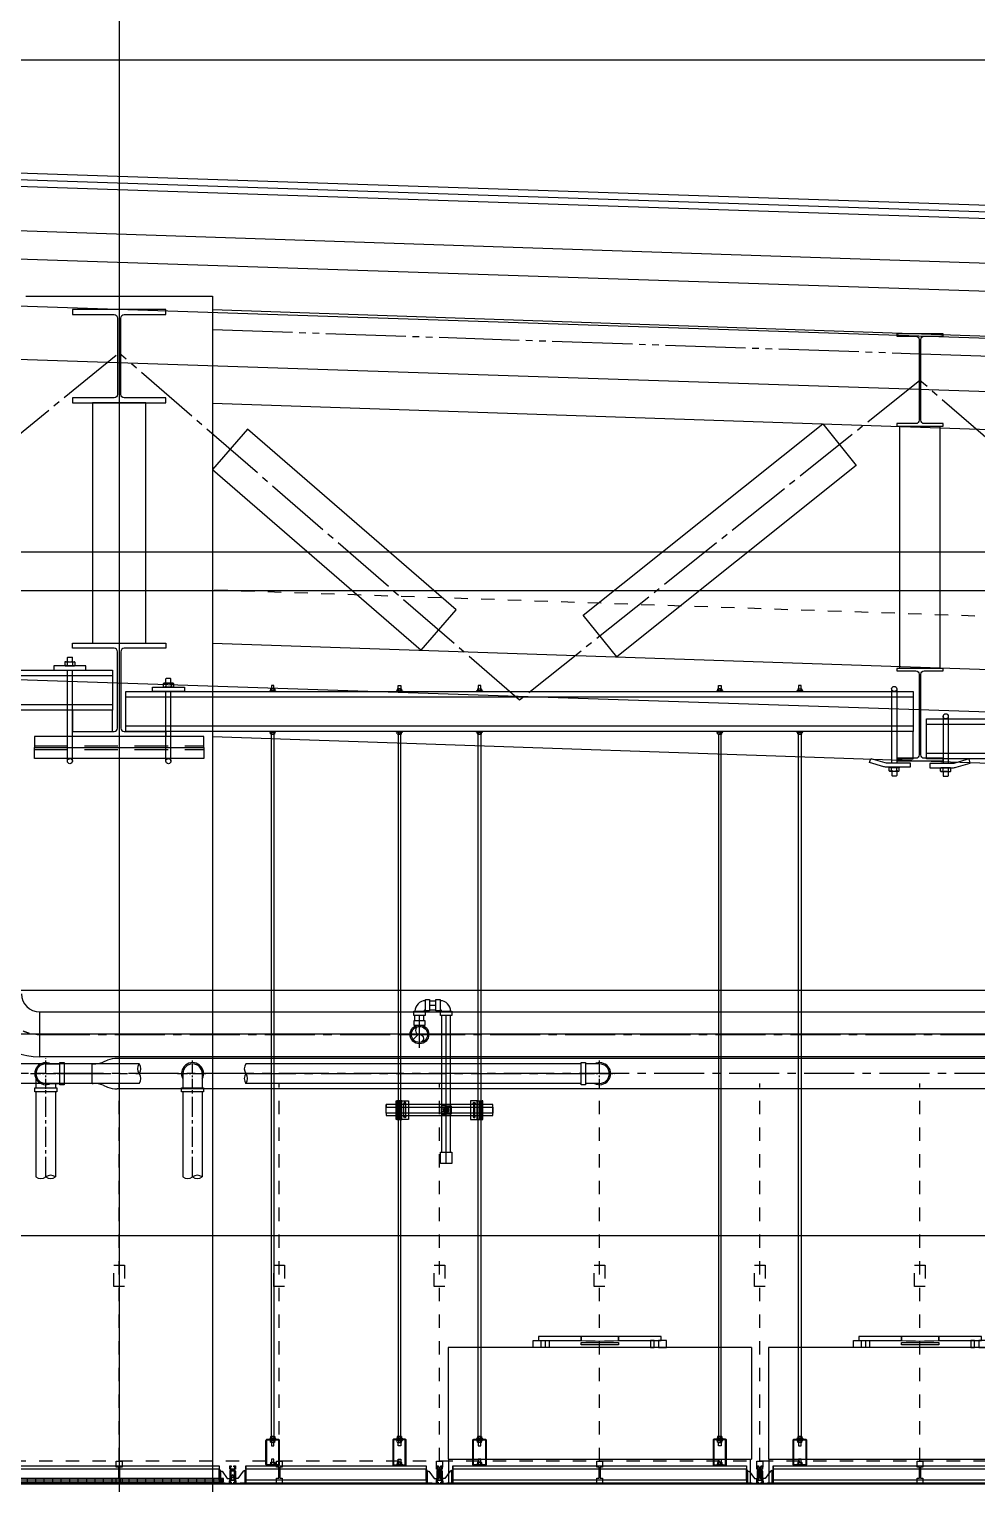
# Model space of a CAD drawing. Header units: millimetres. Extents: x -192235 to 515711, y 45168 to 947868.
# Drawn here: x 159663 to 163213, y 471200 to 476651 of the extents above; entities that cross this region are included whole.
import ezdxf

# ---------------------------------------------------------------- set-up
doc = ezdxf.new("R2010")
doc.units = ezdxf.units.MM
doc.header["$LTSCALE"] = 1000
doc.header["$PDMODE"] = 1
for name, pattern in [('CENTER2', [1.125, 0.75, -0.125, 0.125, -0.125]), ('HIDDEN', [0.375, 0.25, -0.125]), ('HIDDEN2', [4.7625, 3.175, -1.5875]), ('TPH12-SEC-@20-1$0$CENTERK0', [0.65, 0.5, -0.05, 0.05, -0.05]), ('TPH12-SEC-@20-1$0$CENTERK5', [6.916, 6.667, -0.083, 0.083, -0.083]), ('TPH12-SEC-@20-1$0$DOTK1', [0.1, 0.05, -0.05]), ('TPH12-SEC-@20-1$0$PHANTOMK1', [1.415, 1, -0.083, 0.083, -0.083, 0.083, -0.083]), ('YCD-Xfa-Sec-24$0$HIDDEN', [0.375, 0.25, -0.125]), ('YCD-Xfa-Sec-24$0$HIDDEN2', [0.1875, 0.125, -0.0625])]:
    doc.linetypes.add(name, pattern=pattern)
for name, color, linetype in [('FS-LINE', 10, 'Continuous'), ('TPH12-SEC-@20-1$0$$FFU', 252, 'TPH12-SEC-@20-1$0$DOTK1'), ('TPH12-SEC-@20-1$0$H-SIN', 252, 'TPH12-SEC-@20-1$0$CENTERK5'), ('TPH12-SEC-@20-1$0$MEJI', 252, 'Continuous'), ('TPH12-SEC-@20-1$0$SIAGE1', 252, 'Continuous'), ('TPH12-SEC-@20-1$0$STEEL2', 252, 'Continuous'), ('TPH12-SEC-@20-1$0$STEEL3', 252, 'Continuous'), ('TPH12-SEC-@20-1$0$SUGATA3', 252, 'Continuous'), ('YCD-Xfa-Sec-24$0$A-C-Ceil-Hand_3-8', 2, 'Continuous'), ('YCD-Xfa-Sec-24$0$A-C-Ceiling Grid', 15, 'Continuous'), ('YCD-Xfa-Sec-24$0$C-R-EQ', 150, 'Continuous'), ('YCD-Xfa-Sec-24$0$Ceil-Sup-150', 3, 'Continuous'), ('YCD-Xfa-Sec-24$0$Ceil-Sup-P1001', 3, 'Continuous'), ('YCD-Xfa-Sec-24$0$FFU', 145, 'Continuous'), ('YFM1P-短$0$M-FOUN', 252, 'Continuous')]:
    doc.layers.add(name, color=color, linetype=linetype)

# ---------------------------------------------------------------- blocks, each defined once
blk = doc.blocks.new('TPH12-SEC-@20-1')
at = {"layer": 'DEFPOINTS'}
for p, q in [((190000, 474600), (145000, 476100)), ((190000, 474400), (145000, 475900)), ((190000, 473200), (145000, 474700))]:
    blk.add_line(p, q, dxfattribs=at)
at = {"layer": 'TPH12-SEC-@20-1$0$$FFU'}
for p, q in [((160356.8, 474550.1), (189656.8, 473550.1)), ((160000, 471285), (160000, 472700)), ((160600, 471285), (160600, 472700)), ((161200, 471285), (161200, 472700)), ((161800, 471285), (161800, 472700)), ((162400, 471285), (162400, 472700)), ((163000, 471285), (163000, 472700)), ((189650, 471285), (100350, 471285)), ((189650, 471200), (100350, 471200))]:
    blk.add_line(p, q, dxfattribs=at)
for points in [[(159980, 471940), (159980, 472020), (159980, 472020), (160020, 472020), (160020, 471940)], [(160580, 471940), (160580, 472020), (160580, 472020), (160620, 472020), (160620, 471940)], [(161180, 471940), (161180, 472020), (161180, 472020), (161220, 472020), (161220, 471940)], [(161780, 471940), (161780, 472020), (161780, 472020), (161820, 472020), (161820, 471940)], [(162380, 471940), (162380, 472020), (162380, 472020), (162420, 472020), (162420, 471940)], [(162980, 471940), (162980, 472020), (162980, 472020), (163020, 472020), (163020, 471940)], [(160011, 471203), (160032.5, 471203), (160032.5, 471200), (159967.5, 471200), (159967.5, 471203), (159989, 471203), (159989, 471222), (159998.5, 471222), (159998.5, 471263), (159989, 471263), (159989, 471285), (160011, 471285), (160011, 471263), (160001.5, 471263), (160001.5, 471222), (160011, 471222)], [(160611, 471203), (160632.5, 471203), (160632.5, 471200), (160567.5, 471200), (160567.5, 471203), (160589, 471203), (160589, 471222), (160598.5, 471222), (160598.5, 471263), (160589, 471263), (160589, 471285), (160611, 471285), (160611, 471263), (160601.5, 471263), (160601.5, 471222), (160611, 471222)], [(161211, 471203), (161232.5, 471203), (161232.5, 471200), (161167.5, 471200), (161167.5, 471203), (161189, 471203), (161189, 471222), (161198.5, 471222), (161198.5, 471263), (161189, 471263), (161189, 471285), (161211, 471285), (161211, 471263), (161201.5, 471263), (161201.5, 471222), (161211, 471222)], [(161811, 471203), (161832.5, 471203), (161832.5, 471200), (161767.5, 471200), (161767.5, 471203), (161789, 471203), (161789, 471222), (161798.5, 471222), (161798.5, 471263), (161789, 471263), (161789, 471285), (161811, 471285), (161811, 471263), (161801.5, 471263), (161801.5, 471222), (161811, 471222)], [(162411, 471203), (162432.5, 471203), (162432.5, 471200), (162367.5, 471200), (162367.5, 471203), (162389, 471203), (162389, 471222), (162398.5, 471222), (162398.5, 471263), (162389, 471263), (162389, 471285), (162411, 471285), (162411, 471263), (162401.5, 471263), (162401.5, 471222), (162411, 471222)], [(163011, 471203), (163032.5, 471203), (163032.5, 471200), (162967.5, 471200), (162967.5, 471203), (162989, 471203), (162989, 471222), (162998.5, 471222), (162998.5, 471263), (162989, 471263), (162989, 471285), (163011, 471285), (163011, 471263), (163001.5, 471263), (163001.5, 471222), (163011, 471222)]]:
    blk.add_lwpolyline(points, close=True, dxfattribs=at)
at = {"layer": 'TPH12-SEC-@20-1$0$H-SIN'}
for p, q in [((160000, 484000), (160000, 447500)), ((84160.9, 471200), (201769.6, 471200))]:
    blk.add_line(p, q, dxfattribs=at)
at = {"layer": 'TPH12-SEC-@20-1$0$MEJI'}
blk.add_line((193850, 476535), (146950, 476535), dxfattribs=at)
at = {"layer": 'TPH12-SEC-@20-1$0$SIAGE1'}
for p, q in [((145000, 476382.9), (190650, 474861.2)), ((145000, 476277.8), (190461.5, 474762.4))]:
    blk.add_line(p, q, dxfattribs=at)
at = {"layer": 'TPH12-SEC-@20-1$0$STEEL2'}
for points in [[(160175, 475600), (159825, 475600), (159825, 475581), (159981, 475581, -0.414214), (159994, 475568), (159994, 475282, -0.414214), (159981, 475269), (159825, 475269), (159825, 475250), (160175, 475250), (160175, 475269), (160019, 475269, -0.414214), (160006, 475282), (160006, 475568, -0.414214), (160019, 475581), (160175, 475581)], [(163087, 475509.6), (162913, 475509.6), (162913, 475500.6), (162984, 475500.6, -0.414214), (162997, 475487.6), (162997, 475185.6, -0.414214), (162984, 475172.6), (162913, 475172.6), (162913, 475163.6), (163087, 475163.6), (163087, 475172.6), (163016, 475172.6, -0.414214), (163003, 475185.6), (163003, 475487.6, -0.414214), (163016, 475500.6), (163087, 475500.6)], [(160175, 474000), (159825, 474000), (159825, 474019), (159981, 474019, 0.414214), (159994, 474032), (159994, 474318, 0.414214), (159981, 474331), (159825, 474331), (159825, 474350), (160175, 474350), (160175, 474331), (160019, 474331, 0.414214), (160006, 474318), (160006, 474032, 0.414214), (160019, 474019), (160175, 474019)], [(163087, 474255.6), (162913, 474255.6), (162913, 474246.6), (162984, 474246.6, -0.414214), (162997, 474233.6), (162997, 473931.6, -0.414214), (162984, 473918.6), (162913, 473918.6), (162913, 473909.6), (163087, 473909.6), (163087, 473918.6), (163016, 473918.6, -0.414214), (163003, 473931.6), (163003, 474233.6, -0.414214), (163016, 474246.6), (163087, 474246.6)]]:
    blk.add_lwpolyline(points, format="xyb", close=True, dxfattribs=at)
at = {"layer": 'TPH12-SEC-@20-1$0$STEEL3'}
for p, q in [((159650, 475650), (160350, 475650)), ((160350, 475650), (160350, 466700)), ((160350, 475600), (189650, 474600)), ((160350, 475249.8), (189650, 474249.8)), ((160350, 474350.2), (189650, 473350.2)), ((160350, 474000), (189650, 473000))]:
    blk.add_line(p, q, dxfattribs=at)
at = {"layer": 'TPH12-SEC-@20-1$0$STEEL3', "linetype": 'TPH12-SEC-@20-1$0$PHANTOMK1', "ltscale": 0.3}
for p, q in [((160350, 475525), (162997, 475434.6)), ((163003, 475434.4), (165997, 475332.2))]:
    blk.add_line(p, q, dxfattribs=at)
at = {"layer": 'TPH12-SEC-@20-1$0$STEEL3', "linetype": 'TPH12-SEC-@20-1$0$CENTERK0', "ltscale": 0.5}
for p, q in [((159988.4, 475427.4), (158500, 474214.4)), ((161500, 474135.9), (160000, 475436.8)), ((163000, 475334.5), (161500, 474135.9)), ((164500, 474033.5), (163000, 475334.5))]:
    blk.add_line(p, q, dxfattribs=at)
at = {"layer": 'TPH12-SEC-@20-1$0$STEEL3'}
for points in [[(160100, 474350), (160100, 475250), (159900, 475250), (159900, 474350)], [(161131, 474323.5), (161262, 474474.6), (160481, 475152), (160350, 475000.9)], [(161863.8, 474298.5), (161738.9, 474454.8), (162636.2, 475171.8), (162761.1, 475015.5)], [(163075, 474255.6), (162925, 474255.6), (162925, 475163.6), (163075, 475163.6)]]:
    blk.add_lwpolyline(points, close=True, dxfattribs=at)
at = {"layer": 'TPH12-SEC-@20-1$0$SUGATA3'}
for p, q in [((145000, 476600), (190650, 475078.3)), ((145000, 476575), (190650, 475053.3)), ((145000, 476550), (190650, 475028.3))]:
    blk.add_line(p, q, dxfattribs=at)
blk = doc.blocks.new('YFM1P-短')
at = {"layer": 'YFM1P-短$0$M-FOUN'}
blk.add_line((190000, 473050), (100000, 473050), dxfattribs=at)
at = {"layer": 'YFM1P-短$0$M-FOUN', "color": 4}
for p, q in [((100000, 472885), (190000, 472885)), ((100000, 472130), (190000, 472130))]:
    blk.add_line(p, q, dxfattribs=at)
blk = doc.blocks.new('YCD-Xfa-Sec-24$0$Cap-4')
for p, q in [((1.76, 0), (-1.76, 0)), ((-1.9, -1.31), (-1.9, -0.18)), ((-1.9, -1.31), (-1.9, -0.18)), ((1.76, -1.49), (-1.76, -1.49)), ((1.76, -1.49), (-1.76, -1.49)), ((-1.39, -0.05), (-1.75, -0.05)), ((-1.39, -0.05), (-1.75, -0.05)), ((-1.39, -1.44), (-1.75, -1.44)), ((-1.39, -1.44), (-1.75, -1.44)), ((-1.02, -1.31), (-1.02, -0.18)), ((-1.02, -1.31), (-1.02, -0.18)), ((-0.95, -1.49), (-0.95, -3.09)), ((-0.95, -3.09), (-0.82, -3.22)), ((0.82, -3.22), (-0.82, -3.22)), ((0.53, -0.05), (-0.53, -0.05)), ((0.53, -0.05), (-0.53, -0.05)), ((0.53, -1.44), (-0.53, -1.44)), ((0.53, -1.44), (-0.53, -1.44)), ((0.82, -3.22), (0.95, -3.09)), ((0.95, -1.49), (0.95, -3.09)), ((1.02, -1.31), (1.02, -0.18)), ((1.02, -1.31), (1.02, -0.18)), ((1.39, -0.05), (1.75, -0.05)), ((1.39, -0.05), (1.75, -0.05)), ((1.39, -1.44), (1.75, -1.44)), ((1.39, -1.44), (1.75, -1.44)), ((1.9, -1.31), (1.9, -0.18)), ((1.9, -1.31), (1.9, -0.18))]:
    blk.add_line(p, q)
for centre, radius, start, end in [((-1.6, -0.27), 0.316, 120.5681, 163.207), ((-1.6, -0.27), 0.316, 120.5681, 163.207), ((-1.64, -0.33), 0.303, 111.8965, 149.5654), ((-1.64, -0.33), 0.303, 111.8965, 149.5654), ((-1.64, -1.16), 0.303, 210.4346, 248.1035), ((-1.64, -1.16), 0.303, 210.4346, 248.1035), ((-1.6, -1.22), 0.316, 196.793, 239.4319), ((-1.6, -1.22), 0.316, 196.793, 239.4319), ((-1.6, -1.26), 1.23, 61.7885, 80.1123), ((-1.6, -1.26), 1.23, 61.7885, 80.1123), ((-1.6, -0.23), 1.23, 279.8877, 298.2115), ((-1.6, -0.23), 1.23, 279.8877, 298.2115), ((-0.43, -1.46), 1.41, 94.1532, 114.8761), ((-0.43, -1.46), 1.41, 94.1532, 114.8761), ((-0.43, -0.03), 1.41, 245.1239, 265.8468), ((-0.43, -0.03), 1.41, 245.1239, 265.8468), ((0.43, -1.46), 1.41, 65.1239, 85.8468), ((0.43, -1.46), 1.41, 65.1239, 85.8468), ((0.43, -0.03), 1.41, 274.1532, 294.8761), ((0.43, -0.03), 1.41, 274.1532, 294.8761), ((1.6, -1.26), 1.23, 99.8877, 118.2115), ((1.6, -1.26), 1.23, 99.8877, 118.2115), ((1.6, -0.23), 1.23, 241.7885, 260.1123), ((1.6, -0.23), 1.23, 241.7885, 260.1123), ((1.64, -0.33), 0.303, 30.4346, 68.1035), ((1.64, -0.33), 0.303, 30.4346, 68.1035), ((1.64, -1.16), 0.303, 291.8965, 329.5654), ((1.64, -1.16), 0.303, 291.8965, 329.5654), ((1.6, -0.27), 0.316, 16.793, 59.4319), ((1.6, -0.27), 0.316, 16.793, 59.4319), ((1.6, -1.22), 0.316, 300.5681, 343.207), ((1.6, -1.22), 0.316, 300.5681, 343.207)]:
    blk.add_arc(centre, radius, start, end)
blk = doc.blocks.new('YCD-Xfa-Sec-24$0$cg-1')
blk.add_lwpolyline([(0, 68), (0, 0), (1100, 0), (1100, 2.8), (0, 2.8), (0, 15.2), (1100, 15.2), (1100, 55.7), (0, 55.7), (0, 68), (1100, 68), (1100, 0)])
blk = doc.blocks.new('YCD-Xfa-Sec-24$0$Ceil-4T')
for p, q in [((0.45, 5.1), (0, 5.1)), ((0, 5.1), (0, 0)), ((2.2, 0.33), (0, 0.33)), ((0, 0.25), (2.2, 0.25)), ((2.2, 0), (0, 0)), ((0.45, 4.8), (0.45, 5.1)), ((0.45, 4.8), (0.45, 0.33)), ((0.45, 4.8), (1.05, 4.8)), ((0.6, 0.33), (2.2, 0.33)), ((1.05, 4.8), (3, 2.05)), ((3, 2.05), (3.95, 2.05)), ((3.95, 1.55), (3.75, 0.88)), ((3.75, 0.88), (3.95, 0.88)), ((3.75, 0.88), (3.75, 0.25)), ((3.95, 4.8), (3.95, 0.3)), ((3.95, 0.88), (3.95, 1.55)), ((3.95, 0.88), (3.95, 0.45)), ((4.3, 5.1), (4.25, 5.1)), ((5.75, 5.1), (5.7, 5.1)), ((6.05, 4.8), (6.05, 0.3)), ((7, 2.05), (6.05, 2.05)), ((6.05, 1.55), (6.25, 0.88)), ((6.05, 0.88), (6.05, 1.55)), ((6.25, 0.88), (6.05, 0.88)), ((6.05, 0.88), (6.05, 0.45)), ((6.25, 0.88), (6.25, 0.25)), ((8.95, 4.8), (7, 2.05)), ((7.8, 0.33), (10, 0.33)), ((10, 0.25), (7.8, 0.25)), ((10, 0), (7.8, 0)), ((9.55, 4.8), (8.95, 4.8)), ((9.55, 5.1), (10, 5.1)), ((9.55, 4.8), (9.55, 5.1)), ((9.55, 4.8), (9.55, 0.28)), ((10, 5.1), (10, 0))]:
    blk.add_line(p, q)
for points in [[(5.58, 0.1), (5.54, 0.1, -0.414214), (5.5, 0.14), (5.5, 0.58, -0.414214), (5.52, 0.6), (5.82, 0.6, 0.414214), (5.84, 0.62), (5.84, 1.2, 0.414214), (5.74, 1.3), (4.26, 1.3, 0.414214), (4.16, 1.2), (4.16, 0.62, 0.414214), (4.18, 0.6), (4.48, 0.6, -0.414214), (4.5, 0.58), (4.5, 0.14, -0.414214), (4.46, 0.1), (4.42, 0.1, 0.414214), (4.4, 0.08), (4.4, 0.04, -0.414214), (4.36, 0), (2.24, 0, -0.414214), (2.2, 0.04), (2.2, 0.25), (2.2, 0.28, -0.414214), (2.25, 0.33), (2.27, 0.33, -0.414214), (2.32, 0.28), (2.32, 0.27, 0.414214), (2.34, 0.25), (3.87, 0.25, 0.414214), (3.97, 0.35), (3.97, 1.48, -0.414214), (3.99, 1.5), (4.2, 1.5, 0.414214), (4.3, 1.6), (4.3, 5.4, 0.414214), (4.2, 5.5), (3.96, 5.5, -0.414214), (3.94, 5.52), (3.94, 6.76, -0.414214), (3.98, 6.8), (4.46, 6.8, -0.414214), (4.5, 6.76), (4.5, 6.42, -0.414214), (4.48, 6.4), (4.18, 6.4, 0.414214), (4.16, 6.38), (4.16, 5.8, 0.414214), (4.26, 5.7), (5.74, 5.7, 0.414214), (5.84, 5.8), (5.84, 6.38, 0.414214), (5.82, 6.4), (5.52, 6.4, -0.414214), (5.5, 6.42), (5.5, 6.76, -0.414214), (5.54, 6.8), (6.02, 6.8, -0.414214), (6.06, 6.76), (6.06, 5.52, -0.414214), (6.04, 5.5), (5.8, 5.5, 0.414214), (5.7, 5.4), (5.7, 1.6, 0.414214), (5.8, 1.5), (6.01, 1.5, -0.414214), (6.03, 1.48), (6.03, 0.35, 0.414214), (6.13, 0.25), (7.66, 0.25, 0.414214), (7.68, 0.27), (7.68, 0.28, -0.414214), (7.73, 0.33), (7.75, 0.33, -0.414214), (7.8, 0.28), (7.8, 0.25), (7.8, 0.04, -0.414214), (7.76, 0), (5.64, 0, -0.414214), (5.6, 0.04), (5.6, 0.08, 0.414214)], [(4.52, 5.5, 0.414214), (4.42, 5.4), (4.42, 5.2, 0.414214), (4.52, 5.1), (5.48, 5.1, 0.414214), (5.58, 5.2), (5.58, 5.4, 0.414214), (5.48, 5.5)], [(5.58, 3.24, -0.684718), (5.41, 3.17, 0.441058), (4.59, 3.17, -0.684718), (4.42, 3.24), (4.42, 4.38), (4.42, 4.8, -0.414214), (4.52, 4.9), (5.48, 4.9, -0.414214), (5.58, 4.8), (5.58, 4.38)], [(5, 1.5), (5.48, 1.5, 0.414214), (5.58, 1.6), (5.58, 2.36, 0.684718), (5.41, 2.43, -0.441058), (4.59, 2.43, 0.684718), (4.42, 2.36), (4.42, 1.6, 0.414214), (4.52, 1.5)]]:
    blk.add_lwpolyline(points, format="xyb", close=True)
blk.add_circle((5, 2.8), 0.375)
for centre, radius, start, end in [((3.75, 0.45), 0.2, 270, 0), ((4.25, 4.8), 0.3, 90, 180), ((5.75, 4.8), 0.3, 0, 90), ((6.25, 0.45), 0.2, 180, 270)]:
    blk.add_arc(centre, radius, start, end)
for p in [(2.2, 0), (2.2, 0), (2.2, 0), (2.2, 0), (2.2, 0), (2.2, 0), (2.2, 0), (2.2, 0), (2.2, 0), (2.2, 0), (2.2, 0), (2.2, 0), (2.2, 0), (2.2, 0), (2.2, 0), (2.2, 0), (2.2, 0), (3.95, 0.35), (3.97, 0.41), (4.16, 0.64), (4.54, 5.1), (4.56, 4.9), (4.58, 5.1), (5.84, 0.65), (5.85, 0.67), (6.03, 0.41), (6.05, 0.35), (7.8, 0)]:
    blk.add_point(p)
blk = doc.blocks.new('YCD-Xfa-Sec-24$0$FFU-120x120x55')
for p, q in [((-56.8, 50.8), (-56.8, 9)), ((56.8, 50.8), (-56.8, 50.8)), ((56.8, 50.8), (56.8, 9)), ((-56.8, 9), (56.8, 9)), ((-56.5, 0), (-56.5, 9)), ((56.5, 0), (56.5, 9)), ((-56.5, 0), (56.5, 0))]:
    blk.add_line(p, q)
for points in [[(-7, 54.87, 0.414214), (-7.13, 55), (-23, 55), (-23, 53.5), (-7.13, 53.5, 0.414214), (-7, 53.63)], [(6.87, 53.49, 0.396463), (7, 53.63), (7, 54.87, 0.414214), (6.87, 55), (-6.87, 55, 0.414214), (-7, 54.87), (-7, 53.63, 0.396539), (-6.87, 53.49, 0.029282)], [(7.13, 53.5), (23, 53.5), (23, 55), (7.13, 55, 0.414214), (7, 54.87), (7, 53.63, 0.414214)]]:
    blk.add_lwpolyline(points, format="xyb", close=True)
for points in [[(-22.03, 50.8), (-25, 50.8), (-25, 53.5), (-22.03, 53.5), (-22.03, 51.04)], [(-19, 50.8), (-20.35, 50.8), (-20.35, 53.5), (-19, 53.5), (-19, 51.04)], [(-7, 51.8), (-7, 52.7), (7, 52.7), (7, 51.8)], [(19, 50.8), (20.35, 50.8), (20.35, 53.5), (19, 53.5), (19, 50.95)], [(22.03, 50.8), (25, 50.8), (25, 53.5), (22.03, 53.5), (22.03, 50.95)]]:
    blk.add_lwpolyline(points, close=True)
blk = doc.blocks.new('YCD-Xfa-Sec-24$0$Cap-3')
for p, q in [((-8, 2.8), (-11, 2)), ((-11, 2), (-11, 0)), ((-11, 2), (11, 2)), ((-11, 0), (11, 0)), ((-8, 9.2), (-8, 2.8)), ((0, 10), (-6, 10)), ((-4, 9.2), (-4, 2.8)), ((6, 10), (0, 10)), ((4, 2.8), (4, 9.2)), ((8, 9.2), (8, 2.8)), ((8, 2.8), (11, 2)), ((11, 2), (11, 0))]:
    blk.add_line(p, q)
for centre, radius, start, end in [((-6, 7.1), 2.9, 46.3972, 133.6028), ((-6, 4.9), 2.9, 226.3972, 313.6028), ((0, -0.4), 10.4, 67.3801, 112.6199), ((0, 12.4), 10.4, 247.3801, 292.6199), ((6, 7.1), 2.9, 46.3972, 133.6028), ((6, 4.9), 2.9, 226.3972, 313.6028)]:
    blk.add_arc(centre, radius, start, end)
blk = doc.blocks.new('YCD-Xfa-Sec-24')
at = {"layer": 'YCD-Xfa-Sec-24$0$C-R-EQ'}
h = blk.add_hatch(dxfattribs=at)
h.set_pattern_fill('ANSI31', color=256, scale=10, angle=45, style=0)
h.set_pattern_definition([(90, (809258.67, 230019.764), (-31.75, 7e-15), [])])
h.paths.add_polyline_path([(549609.6, 401207.8), (549609.6, 401219.8), (550389.6, 401219.8), (550389.6, 401207.8)])
at = {"layer": 'YCD-Xfa-Sec-24$0$A-C-Ceil-Hand_3-8', "elevation": 0}
for points in [[(547445.2, 404191), (547454.8, 404191), (547454.8, 404179), (547445.2, 404179)], [(547754.8, 404191), (547745.2, 404191), (547745.2, 404179), (547754.8, 404179)], [(548645.2, 404191), (548654.8, 404191), (548654.8, 404179), (548645.2, 404179)], [(548954.8, 404191), (548945.2, 404191), (548945.2, 404179), (548954.8, 404179)], [(549420.2, 404191), (549429.8, 404191), (549429.8, 404179), (549420.2, 404179)], [(547445.2, 401378), (547454.8, 401378), (547454.8, 404009), (547445.2, 404009)], [(547754.8, 401378), (547745.2, 401378), (547745.2, 404009), (547754.8, 404009)], [(548645.2, 401378), (548654.8, 401378), (548654.8, 404009), (548645.2, 404009)], [(548954.8, 401378), (548945.2, 401378), (548945.2, 404009), (548954.8, 404009)], [(549420.2, 401378), (549429.8, 401378), (549429.8, 404009), (549420.2, 404009)], [(547454.8, 401343), (547445.2, 401343), (547445.2, 401355), (547454.8, 401355)], [(547745.2, 401343), (547754.8, 401343), (547754.8, 401355), (547745.2, 401355)], [(548654.8, 401343), (548645.2, 401343), (548645.2, 401355), (548654.8, 401355)], [(548945.2, 401343), (548954.8, 401343), (548954.8, 401355), (548945.2, 401355)], [(549429.8, 401343), (549420.2, 401343), (549420.2, 401355), (549429.8, 401355)], [(547454.8, 401281), (547445.2, 401281), (547445.2, 401293), (547454.8, 401293)], [(547745.2, 401281), (547754.8, 401281), (547754.8, 401293), (547745.2, 401293)], [(548654.8, 401281), (548645.2, 401281), (548645.2, 401293), (548654.8, 401293)], [(548945.2, 401281), (548954.8, 401281), (548954.8, 401293), (548945.2, 401293)], [(549429.8, 401281), (549420.2, 401281), (549420.2, 401293), (549429.8, 401293)]]:
    blk.add_lwpolyline(points, close=True, dxfattribs=at)
for points in [[(547425, 401363), (547425, 401273, 0.414214), (547430, 401268), (547470, 401268, 0.414214), (547475, 401273), (547475, 401363, 0.414214), (547470, 401368), (547430, 401368, 0.414214)], [(547428, 401363), (547428, 401273, 0.414214), (547430, 401271), (547470, 401271, 0.414214), (547472, 401273), (547472, 401363, 0.414214), (547470, 401365), (547430, 401365, 0.414214)], [(547775, 401363), (547775, 401273, -0.414214), (547770, 401268), (547730, 401268, -0.414214), (547725, 401273), (547725, 401363, -0.414214), (547730, 401368), (547770, 401368, -0.414214)], [(547772, 401363), (547772, 401273, -0.414214), (547770, 401271), (547730, 401271, -0.414214), (547728, 401273), (547728, 401363, -0.414214), (547730, 401365), (547770, 401365, -0.414214)], [(548625, 401363), (548625, 401273, 0.414214), (548630, 401268), (548670, 401268, 0.414214), (548675, 401273), (548675, 401363, 0.414214), (548670, 401368), (548630, 401368, 0.414214)], [(548628, 401363), (548628, 401273, 0.414214), (548630, 401271), (548670, 401271, 0.414214), (548672, 401273), (548672, 401363, 0.414214), (548670, 401365), (548630, 401365, 0.414214)], [(548975, 401363), (548975, 401273, -0.414214), (548970, 401268), (548930, 401268, -0.414214), (548925, 401273), (548925, 401363, -0.414214), (548930, 401368), (548970, 401368, -0.414214)], [(548972, 401363), (548972, 401273, -0.414214), (548970, 401271), (548930, 401271, -0.414214), (548928, 401273), (548928, 401363, -0.414214), (548930, 401365), (548970, 401365, -0.414214)], [(549400, 401363), (549400, 401273, 0.414214), (549405, 401268), (549445, 401268, 0.414214), (549450, 401273), (549450, 401363, 0.414214), (549445, 401368), (549405, 401368, 0.414214)], [(549403, 401363), (549403, 401273, 0.414214), (549405, 401271), (549445, 401271, 0.414214), (549447, 401273), (549447, 401363, 0.414214), (549445, 401365), (549405, 401365, 0.414214)]]:
    blk.add_lwpolyline(points, format="xyb", close=True, dxfattribs=at)
at = {"layer": 'YCD-Xfa-Sec-24$0$A-C-Ceiling Grid', "elevation": 0}
for points in [[(549525, 401268), (549525, 401200), (548850, 401200), (548850, 401202.8), (549525, 401202.8), (549525, 401215.2), (548850, 401215.2), (548850, 401255.7), (549525, 401255.7), (549525, 401268), (548850, 401268), (548850, 401200)], [(549525, 401268), (549525, 401200), (548850, 401200), (548850, 401202.8), (549525, 401202.8), (549525, 401215.2), (548850, 401215.2), (548850, 401255.7), (549525, 401255.7), (549525, 401268), (548850, 401268), (548850, 401200)], [(550375, 401268), (550375, 401200), (549625, 401200), (549625, 401202.8), (550375, 401202.8), (550375, 401215.2), (549625, 401215.2), (549625, 401255.7), (550375, 401255.7), (550375, 401268), (549625, 401268), (549625, 401200)], [(550375, 401268), (550375, 401200), (549625, 401200), (549625, 401202.8), (550375, 401202.8), (550375, 401215.2), (549625, 401215.2), (549625, 401255.7), (550375, 401255.7), (550375, 401268), (549625, 401268), (549625, 401200)]]:
    blk.add_lwpolyline(points, dxfattribs=at)
at = {"layer": 'YCD-Xfa-Sec-24$0$C-R-EQ', "elevation": 0}
blk.add_lwpolyline([(549609.6, 401207.8), (549609.6, 401219.8), (550389.6, 401219.8), (550389.6, 401207.8), (549609.6, 401207.8)], dxfattribs=at)
blk.add_lwpolyline([(549609.6, 401207.8), (549609.6, 401219.8), (550389.6, 401219.8), (550389.6, 401207.8), (549609.6, 401207.8)], dxfattribs=at)
at = {"layer": 'YCD-Xfa-Sec-24$0$Ceil-Sup-150'}
for p, q in [((550175, 403907.9), (550175, 404249.4)), ((550194.1, 403907.9), (550194.1, 404249.4)), ((547087, 404178.5), (547087, 403901.3)), ((547106.1, 404178.5), (547106.1, 403901.3)), ((549806, 403907.9), (549806, 404169)), ((549825, 403907.9), (549825, 404169)), ((546894, 404075.9), (546894, 403899.3)), ((546913, 404075.9), (546913, 403899.3))]:
    blk.add_line(p, q, dxfattribs=at)
for points in [[(552975, 404249.4), (550025, 404249.4), (550025, 404099.4), (552975, 404099.4)], [(550244.5, 404249.4), (550124.5, 404249.4), (550124.5, 404265.4), (550244.5, 404265.4)], [(549755.5, 404169), (549875.5, 404169), (549875.5, 404185), (549755.5, 404185)], [(552975, 404229.4), (550025, 404229.4), (550025, 404119.4), (552975, 404119.4)], [(549975, 404169), (547025, 404169), (547025, 404019), (549975, 404019)], [(549975, 404149), (547025, 404149), (547025, 404039), (549975, 404039)], [(550025, 404099.4), (550175, 404099.4), (550175, 404019), (550025, 404019)], [(546975, 404066.3), (544025, 404066.3), (544025, 403916.3), (546975, 403916.3)], [(546975, 404046.3), (544025, 404046.3), (544025, 403936.3), (546975, 403936.3)], [(547025, 404019), (547087, 404019), (547087, 403916.3), (547025, 403916.3)]]:
    blk.add_lwpolyline(points, close=True, dxfattribs=at)
for points in [[(546877.4, 403883.3, -0.072199), (546864.3, 403885.2), (546811.4, 403900.9), (546816, 403916.3), (546868.8, 403900.6, 0.072199), (546877.4, 403899.3), (546963.5, 403899.3), (546963.5, 403883.3)], [(547122.6, 403885.3, 0.072199), (547135.7, 403887.2), (547188.6, 403902.9), (547184, 403918.3), (547131.2, 403902.6, -0.072199), (547122.6, 403901.3), (547036.5, 403901.3), (547036.5, 403885.3)]]:
    blk.add_lwpolyline(points, format="xyb", close=True, dxfattribs=at)
for centre, start, end in [((547096.5, 404178.5), 0, 180), ((546903.5, 404075.9), 0, 180), ((549815.5, 403907.9), 180, 0), ((550184.5, 403907.9), 180, 0)]:
    blk.add_arc(centre, 9.53, start, end, dxfattribs=at)
at = {"layer": 'YCD-Xfa-Sec-24$0$Ceil-Sup-150', "linetype": 'YCD-Xfa-Sec-24$0$HIDDEN', "ltscale": 0.01}
for centre, start, end in [((547096.5, 404178.5), 180, 0), ((546903.5, 404075.9), 180, 0), ((549815.5, 403907.9), 0, 180), ((550184.5, 403907.9), 0, 180)]:
    blk.add_arc(centre, 9.53, start, end, dxfattribs=at)
at = {"layer": 'YCD-Xfa-Sec-24$0$Ceil-Sup-P1001', "linetype": 'YCD-Xfa-Sec-24$0$HIDDEN2'}
for p, q in [((550316.9, 403965.9), (549683.1, 403965.9)), ((550316.9, 403951.6), (549683.1, 403951.6))]:
    blk.add_line(p, q, dxfattribs=at)
at = {"layer": 'YCD-Xfa-Sec-24$0$Ceil-Sup-P1001'}
for points in [[(550316.9, 403958.7), (549683.1, 403958.7), (549683.1, 404000), (550316.9, 404000)], [(550316.9, 403958.7), (549683.1, 403958.7), (549683.1, 403917.4), (550316.9, 403917.4)]]:
    blk.add_lwpolyline(points, close=True, dxfattribs=at)
at = {"layer": 'YCD-Xfa-Sec-24$0$A-C-Ceil-Hand_3-8'}
for p in [(547450, 404169), (548650, 404169), (549425, 404169), (547450, 401368, 0), (548650, 401368, 0), (549425, 401368, 0), (547450, 401271, 0), (548650, 401271, 0), (549425, 401271, 0)]:
    blk.add_blockref('YCD-Xfa-Sec-24$0$Cap-3', p, dxfattribs=at)
at = {"layer": 'YCD-Xfa-Sec-24$0$A-C-Ceil-Hand_3-8', "xscale": -1}
for p in [(547750, 404169), (548950, 404169), (547750, 401368, 0), (548950, 401368, 0), (547750, 401271, 0), (548950, 401271, 0)]:
    blk.add_blockref('YCD-Xfa-Sec-24$0$Cap-3', p, dxfattribs=at)
at = {"layer": 'YCD-Xfa-Sec-24$0$A-C-Ceil-Hand_3-8', "rotation": 180}
for p in [(547450, 404019), (548650, 404019), (549425, 404019), (547450, 401365, 0), (548650, 401365, 0), (549425, 401365, 0)]:
    blk.add_blockref('YCD-Xfa-Sec-24$0$Cap-3', p, dxfattribs=at)
at = {"layer": 'YCD-Xfa-Sec-24$0$A-C-Ceil-Hand_3-8', "xscale": -1, "rotation": 180}
for p in [(547750, 404019), (548950, 404019), (547750, 401365, 0), (548950, 401365, 0)]:
    blk.add_blockref('YCD-Xfa-Sec-24$0$Cap-3', p, dxfattribs=at)
at = {"layer": 'YCD-Xfa-Sec-24$0$A-C-Ceiling Grid', "xscale": -1}
for p in [(547550, 401200, 0), (548750, 401200, 0)]:
    blk.add_blockref('YCD-Xfa-Sec-24$0$cg-1', p, dxfattribs=at)
at = {"layer": 'YCD-Xfa-Sec-24$0$A-C-Ceiling Grid', "xscale": -10, "yscale": 10, "zscale": 10}
for p in [(547650, 401200, 0), (548850, 401200, 0), (549625, 401200)]:
    blk.add_blockref('YCD-Xfa-Sec-24$0$Ceil-4T', p, dxfattribs=at)
at = {"layer": 'YCD-Xfa-Sec-24$0$Ceil-Sup-150', "yscale": 10, "zscale": 10, "rotation": 180}
for p, xscale in [((550184.5, 404265.4), -10), ((549815.5, 404185), 10)]:
    blk.add_blockref('YCD-Xfa-Sec-24$0$Cap-4', p, dxfattribs=dict(at, xscale=xscale))
at = {"layer": 'YCD-Xfa-Sec-24$0$Ceil-Sup-150', "yscale": 10, "zscale": 10}
for p, xscale in [((546903.5, 403883.3), -10), ((547096.5, 403885.3), 10)]:
    blk.add_blockref('YCD-Xfa-Sec-24$0$Cap-4', p, dxfattribs=dict(at, xscale=xscale))
at = {"layer": 'YCD-Xfa-Sec-24$0$FFU', "xscale": -10, "yscale": 10, "zscale": 10}
for p in [(546999.6, 401202.5, 0), (548199.6, 401202.5, 0)]:
    blk.add_blockref('YCD-Xfa-Sec-24$0$FFU-120x120x55', p, dxfattribs=at)
blk = doc.blocks.new('FS-90-25A')
at = {"layer": 'FS-LINE'}
for points in [[(2.15, -1.6), (-2.15, -1.6), (-2.15, 0), (2.15, 0)], [(-2.21, -1.66), (-2.21, -5.96), (-3.81, -5.96), (-3.81, -1.66)]]:
    blk.add_lwpolyline(points, close=True, dxfattribs=at)
for radius in [0.54, 3.88]:
    blk.add_arc((-2.21, -1.6), radius, 270, 0, dxfattribs=at)
blk = doc.blocks.new('L30-SP-TD-50x25-rd48.41375')
at = {"layer": 'FS-LINE'}
h = blk.add_hatch(dxfattribs=at)
h.set_pattern_fill('ANSI31', color=1, scale=1.5, style=0)
h.set_pattern_definition([(45, (-11264.6674, 12496.2735), (-3.367596, 3.367596), [])])
edge = h.paths.add_edge_path()
edge.add_arc((-7687.5, 18898.41), 3.02, 90, 270)
edge.add_arc((-7687.5, 18896.91), 1.51, 270, 450)
edge.add_arc((-7687.5, 18899.92), 1.51, 90, 270, ccw=False)
for p, q in [((-7683.69, 18911.02), (-7681.31, 18911.02)), ((-7689.17, 18903.54), (-7689.17, 18905.54)), ((-7685.83, 18903.54), (-7685.83, 18905.54)), ((-7683.69, 18907.68), (-7681.31, 18907.68)), ((-7679.17, 18854.25), (-7679.17, 18905.54)), ((-7675.83, 18854.25), (-7675.83, 18905.54)), ((-7689.17, 18901.94), (-7689.47, 18901.3)), ((-7685.83, 18901.94), (-7685.53, 18901.3)), ((-7695, 18873.56), (-7695, 18866.56)), ((-7677.9, 18870.81), (-7678.3, 18870.81)), ((-7677.9, 18870.81), (-7677.85, 18870.91)), ((-7677.85, 18869.21), (-7677.85, 18870.91)), ((-7677.85, 18870.91), (-7677.75, 18870.91)), ((-7677.75, 18870.91), (-7677.75, 18869.21)), ((-7677.25, 18869.21), (-7677.25, 18870.91)), ((-7677.25, 18870.91), (-7677.15, 18870.91)), ((-7677.15, 18870.91), (-7677.15, 18869.21)), ((-7677.1, 18870.81), (-7677.15, 18870.91)), ((-7677.1, 18870.81), (-7676.7, 18870.81)), ((-7665, 18873.56), (-7665, 18866.56)), ((-7678.35, 18869.5), (-7678.35, 18870.63)), ((-7678.3, 18870.44), (-7677.9, 18870.44)), ((-7678.3, 18869.69), (-7677.9, 18869.69)), ((-7677.9, 18869.31), (-7678.3, 18869.31)), ((-7677.9, 18869.31), (-7677.85, 18869.21)), ((-7677.75, 18869.21), (-7677.85, 18869.21)), ((-7677.15, 18869.21), (-7677.25, 18869.21)), ((-7677.1, 18869.31), (-7677.15, 18869.21)), ((-7676.7, 18870.44), (-7677.1, 18870.44)), ((-7676.7, 18869.69), (-7677.1, 18869.69)), ((-7677.1, 18869.31), (-7676.7, 18869.31)), ((-7676.65, 18870.63), (-7676.65, 18869.5))]:
    blk.add_line(p, q, dxfattribs=at)
at = {"layer": 'FS-LINE', "color": 1, "linetype": 'CENTER2', "ltscale": 0.1}
for p, q in [((-7683.69, 18909.35), (-7681.31, 18909.35)), ((-7677.5, 18850), (-7677.5, 18905.54))]:
    blk.add_line(p, q, dxfattribs=at)
at = {"layer": 'FS-LINE', "color": 1, "linetype": 'CENTER2', "ltscale": 0.01}
blk.add_line((-7687.5, 18903.43), (-7687.5, 18905.54), dxfattribs=at)
at = {"layer": 'FS-LINE', "color": 1, "linetype": 'CENTER2', "ltscale": 0.05}
for p, q in [((-7692.52, 18898.41), (-7682.48, 18898.41)), ((-7687.5, 18893.4), (-7687.5, 18903.43))]:
    blk.add_line(p, q, dxfattribs=at)
at = {"layer": 'FS-LINE'}
for points in [[(-7689.65, 18901.94), (-7685.35, 18901.94), (-7685.35, 18903.54), (-7689.65, 18903.54)], [(-7677.75, 18871.61), (-7679.42, 18871.61), (-7679.42, 18868.51), (-7677.75, 18868.51)], [(-7677.75, 18871.61), (-7677.5, 18871.61), (-7677.5, 18868.51), (-7677.75, 18868.51)], [(-7677.5, 18871.61), (-7677.25, 18871.61), (-7677.25, 18868.51), (-7677.5, 18868.51)], [(-7677.25, 18871.61), (-7675.58, 18871.61), (-7675.58, 18868.51), (-7677.25, 18868.51)], [(-7679.65, 18850), (-7679.65, 18854.25), (-7675.35, 18854.25), (-7675.35, 18850)]]:
    blk.add_lwpolyline(points, close=True, dxfattribs=at)
for points in [[(-7687.5, 18901.43, 1), (-7687.5, 18898.41, -1), (-7687.5, 18895.4, -1)], [(-7692.7, 18872.46), (-7692.7, 18867.66, -1), (-7693.3, 18867.66), (-7693.3, 18872.46, -1)], [(-7667.3, 18872.46), (-7667.3, 18867.66, 1), (-7666.7, 18867.66), (-7666.7, 18872.46, 1)]]:
    blk.add_lwpolyline(points, format="xyb", close=True, dxfattribs=at)
for points in [[(-7700, 18868.95), (-7700, 18868), (-7660, 18868), (-7660, 18872.13), (-7700, 18872.13), (-7700, 18871.18), (-7660, 18871.18), (-7660, 18868.95), (-7700, 18868.95), (-7700, 18872.13)], [(-7694.15, 18873.56), (-7695.95, 18873.56), (-7695.95, 18866.56), (-7694.15, 18866.56), (-7694.15, 18873.56), (-7691.65, 18873.56), (-7691.65, 18866.56), (-7696.25, 18866.56), (-7696.25, 18873.56), (-7695.95, 18873.56)], [(-7665.85, 18873.56), (-7664.05, 18873.56), (-7664.05, 18866.56), (-7665.85, 18866.56), (-7665.85, 18873.56), (-7668.35, 18873.56), (-7668.35, 18866.56), (-7663.75, 18866.56), (-7663.75, 18873.56), (-7664.05, 18873.56)], [(-7678.35, 18870.46), (-7679.25, 18870.46), (-7679.35, 18870.36), (-7679.35, 18869.77), (-7679.25, 18869.67), (-7678.35, 18869.67)]]:
    blk.add_lwpolyline(points, dxfattribs=at)
for points in [[(-7692.65, 18872.13), (-7692.65, 18872.64, 1), (-7693.35, 18872.64), (-7693.35, 18872.13)], [(-7667.35, 18872.13), (-7667.35, 18872.64, -1), (-7666.65, 18872.64), (-7666.65, 18872.13)], [(-7692.65, 18868), (-7692.65, 18867.49, -1), (-7693.35, 18867.49), (-7693.35, 18868)], [(-7667.35, 18868), (-7667.35, 18867.49, 1), (-7666.65, 18867.49), (-7666.65, 18868)]]:
    blk.add_lwpolyline(points, format="xyb", dxfattribs=at)
at = {"layer": 'FS-LINE', "linetype": 'HIDDEN', "ltscale": 0.01}
for points in [[(-7679.17, 18871.61), (-7679.42, 18871.61), (-7679.42, 18868.51), (-7679.17, 18868.51)], [(-7675.83, 18871.61), (-7675.58, 18871.61), (-7675.58, 18868.51), (-7675.83, 18868.51)]]:
    blk.add_lwpolyline(points, close=True, dxfattribs=at)
at = {"layer": 'FS-LINE'}
for radius in [3.5, 3.02]:
    blk.add_circle((-7687.5, 18898.41), radius, dxfattribs=at)
at = {"layer": 'FS-LINE', "linetype": 'HIDDEN2', "ltscale": 0.01}
for centre in [(-7693, 18872.46), (-7667, 18872.46), (-7693, 18867.66), (-7667, 18867.66)]:
    blk.add_circle(centre, 0.3, dxfattribs=at)
at = {"layer": 'FS-LINE'}
for centre, radius, start, end in [((-7677.97, 18870.63), 0.377, 150.1372, 209.8628), ((-7678.23, 18870.63), 0.377, 330.1372, 29.8628), ((-7676.77, 18870.63), 0.377, 150.1372, 209.8628), ((-7677.03, 18870.63), 0.377, 330.1372, 29.8628), ((-7676.92, 18870.06), 1.43, 164.8107, 195.1893), ((-7677.97, 18869.5), 0.377, 150.1372, 209.8628), ((-7679.28, 18870.06), 1.43, 344.8107, 15.1893), ((-7678.23, 18869.5), 0.377, 330.1372, 29.8628), ((-7675.72, 18870.06), 1.43, 164.8107, 195.1893), ((-7676.77, 18869.5), 0.377, 150.1372, 209.8628), ((-7678.08, 18870.06), 1.43, 344.8107, 15.1893), ((-7677.03, 18869.5), 0.377, 330.1372, 29.8628)]:
    blk.add_arc(centre, radius, start, end, dxfattribs=at)
for p, rotation in [((-7687.5, 18905.54), 180), ((-7681.31, 18909.35), 90)]:
    blk.add_blockref('FS-90-25A', p, dxfattribs=dict(at, rotation=rotation))
blk = doc.blocks.new('SP-L30-25')
at = {"layer": 'FS-LINE'}
for p, q in [((159702.4, 472968.3), (187750, 472968.3)), ((159702.4, 472800), (159702.4, 472968.3)), ((187750, 472800), (159702.4, 472800))]:
    blk.add_line(p, q, dxfattribs=at)
at = {"layer": 'FS-LINE', "color": 1, "linetype": 'CENTER2', "ltscale": 0.25}
blk.add_line((159702.4, 472884.1), (187645.9, 472884.1), dxfattribs=at)
at = {"layer": 'FS-LINE'}
for radius in [236.5, 68.3]:
    blk.add_arc((159702.4, 473036.5), radius, 180, 270, dxfattribs=at)
at = {"layer": 'FS-LINE', "color": 1, "linetype": 'CENTER2', "ltscale": 0.2}
blk.add_arc((159702.4, 473036.5), 152.4, 180, 270, dxfattribs=at)
at = {"layer": 'FS-LINE', "xscale": 10, "yscale": 10, "zscale": 10}
blk.add_blockref('L30-SP-TD-50x25-rd48.41375', (238000, 283900), dxfattribs=at)
blk = doc.blocks.new('R4-2-1-2')
for p, q in [((-3.65, 0), (3.65, 0)), ((3.65, 0), (3.65, -0.46)), ((-4.37, -4.17), (-5, -5.75)), ((-3.65, 0), (-3.65, -0.46)), ((4.37, -4.17), (5, -5.75)), ((-5.72, -10.16), (-5.72, -9.47)), ((5.71, -10.16), (-5.72, -10.16)), ((5.71, -10.16), (5.71, -9.47))]:
    blk.add_line(p, q)
for centre, start, end in [((-13.65, -0.46), 338.1986, 0), ((13.65, -0.46), 180, 201.8014), ((4.28, -9.47), 158.1986, 180), ((-4.29, -9.47), 0, 21.8014)]:
    blk.add_arc(centre, 10, start, end)
blk = doc.blocks.new('HP-L30-25')
at = {"layer": 'FS-LINE'}
for p, q in [((159898.4, 472773.7), (159618.6, 472773.7)), ((159725, 472773.7), (159777.6, 472773.7)), ((160075, 472773.7), (159793.6, 472773.7)), ((187300, 472794.3), (160000, 472794.3)), ((161731.4, 472773.7), (160475, 472773.7)), ((161800, 472773.7), (161747.4, 472773.7)), ((159898.4, 472700.6), (159618.6, 472700.6)), ((159688.5, 472717.8), (159688.5, 472684.5)), ((159725, 472700.6), (159777.6, 472700.6)), ((159761.5, 472700.6), (159761.5, 472684.5)), ((160075, 472700.6), (159793.6, 472700.6)), ((160238.5, 472737.1), (160238.5, 472684.5)), ((160311.5, 472737.1), (160311.5, 472684.5)), ((161731.4, 472700.6), (160475, 472700.6)), ((161800, 472700.6), (161747.4, 472700.6)), ((159688.5, 472668.5), (159688.5, 472350)), ((159761.5, 472668.5), (159761.5, 472350)), ((187300, 472680), (160000, 472680)), ((160238.5, 472668.5), (160238.5, 472350)), ((160311.5, 472668.5), (160311.5, 472350))]:
    blk.add_line(p, q, dxfattribs=at)
at = {"layer": 'FS-LINE', "color": 1, "linetype": 'CENTER2', "ltscale": 0.05}
for p, q in [((159725, 472680.6), (159725, 472793.7)), ((160275, 472680.6), (160275, 472793.7)), ((161800, 472680.6), (161800, 472793.7)), ((159668.5, 472737.1), (159781.5, 472737.1)), ((160218.5, 472737.1), (160331.5, 472737.1)), ((161743.5, 472737.1), (161856.5, 472737.1))]:
    blk.add_line(p, q, dxfattribs=at)
at = {"layer": 'FS-LINE', "color": 1, "linetype": 'CENTER2', "ltscale": 0.25}
for p, q in [((187222.8, 472737.1), (159618.6, 472737.1)), ((159781.5, 472737.1), (160075, 472737.1)), ((160475, 472737.1), (161743.5, 472737.1))]:
    blk.add_line(p, q, dxfattribs=at)
at = {"layer": 'FS-LINE', "color": 1, "linetype": 'CENTER2', "ltscale": 0.1}
for p, q in [((159725, 472350), (159725, 472680.6)), ((160275, 472350), (160275, 472680.6))]:
    blk.add_line(p, q, dxfattribs=at)
at = {"layer": 'FS-LINE'}
for points in [[(159777.6, 472695.8), (159777.6, 472778.5), (159793.6, 472778.5), (159793.6, 472695.8)], [(161747.4, 472778.5), (161747.4, 472695.8), (161731.4, 472695.8), (161731.4, 472778.5)], [(159683.7, 472684.5), (159766.3, 472684.5), (159766.3, 472668.5), (159683.7, 472668.5)], [(160233.7, 472684.5), (160316.3, 472684.5), (160316.3, 472668.5), (160233.7, 472668.5)]]:
    blk.add_lwpolyline(points, close=True, dxfattribs=at)
for centre, radius, start, end in [((159725, 472737.1), 41.3, 62.107, 297.893), ((159725, 472737.1), 36.5, 90, 270), ((160098.8, 472755.4), 30, 142.5, 217.5), ((160051.2, 472755.4), 30, 322.5, 37.5), ((160275, 472737.1), 41.3, 332.107, 207.893), ((160275, 472737.1), 36.5, 360, 180), ((160498.8, 472755.4), 30, 142.5, 217.5), ((161800, 472737.1), 41.3, 242.107, 117.893), ((161800, 472737.1), 36.5, 270, 90), ((160051.2, 472718.9), 30, 322.5, 37.5), ((160498.8, 472718.9), 30, 142.5, 217.5), ((160451.2, 472718.9), 30, 322.5, 37.5), ((159706.7, 472373.8), 30, 232.5, 307.5), ((159743.3, 472326.2), 30, 52.5, 127.5), ((159743.3, 472373.8), 30, 232.5, 307.5), ((160256.7, 472373.8), 30, 232.5, 307.5), ((160293.3, 472326.2), 30, 52.5, 127.5), ((160293.3, 472373.8), 30, 232.5, 307.5)]:
    blk.add_arc(centre, radius, start, end, dxfattribs=at)
at = {"layer": 'FS-LINE', "xscale": 10, "yscale": 10, "zscale": 10, "rotation": 90}
blk.add_blockref('R4-2-1-2', (159898.4, 472737.1), dxfattribs=at)

msp = doc.modelspace()

# ---------------------------------------------------------------- hatches: boundary and pattern name
at = {"true_color": 0xffffff}
h = msp.add_hatch(dxfattribs=at)
h.set_pattern_fill('ANSI31', scale=0.1)
edge = h.paths.add_edge_path()
edge.add_line((100000, 482700), (189649.99998, 482700))
edge.add_line((100000, 483000), (189649.99998, 483000))
edge.add_line((118433.49298, 471281.03175), (116868.88374, 471281.03175))
h.paths.add_polyline_path([(106717.73794, 482746.34146), (106937.07128, 482746.34146), (106937.07128, 482956.34146), (106717.73794, 482956.34146)], flags=25)
h.paths.add_polyline_path([(116851.27788, 482746.34146), (117070.61122, 482746.34146), (117070.61122, 482956.34146), (116851.27788, 482956.34146)], flags=25)
h.paths.add_polyline_path([(126310.22085, 482746.34146), (126529.55419, 482746.34146), (126529.55419, 482956.34146), (126310.22085, 482956.34146)], flags=25)
h.paths.add_polyline_path([(137161.91916, 482746.34146), (137381.2525, 482746.34146), (137381.2525, 482956.34146), (137161.91916, 482956.34146)], flags=25)
h.paths.add_polyline_path([(147414.49447, 482746.34146), (147633.82781, 482746.34146), (147633.82781, 482956.34146), (147414.49447, 482956.34146)], flags=25)
h.paths.add_polyline_path([(157005.85385, 482746.34146), (157225.18718, 482746.34146), (157225.18718, 482956.34146), (157005.85385, 482956.34146)], flags=25)
h.paths.add_polyline_path([(181423.90981, 482746.34146), (181643.24315, 482746.34146), (181643.24315, 482956.34146), (181423.90981, 482956.34146)], flags=25)
h.paths.add_polyline_path([(168993.12099, 482746.34146), (169212.45433, 482746.34146), (169212.45433, 482956.34146), (168993.12099, 482956.34146)], flags=25)

# ---------------------------------------------------------------- next in the draw order: block references
msp.add_blockref('TPH12-SEC-@20-1', (0, 0))

# ---------------------------------------------------------------- next in the draw order: linework, layer by layer
msp.add_lwpolyline([(154652.40603, 474691.82343), (170514.91389, 474691.82343), (170514.91389, 474546.31501), (154652.40603, 474546.31501)], close=True)

# ---------------------------------------------------------------- next in the draw order: block references
at = {"xscale": -1}
for name, p in [('YFM1P-短', (290000, 0)), ('YCD-Xfa-Sec-24', (710000, 70000))]:
    msp.add_blockref(name, p, dxfattribs=at)
at = {"layer": 'FS-LINE'}
for name in ['SP-L30-25', 'HP-L30-25']:
    msp.add_blockref(name, (0, 0), dxfattribs=at)

doc.saveas('drawing.dxf')
